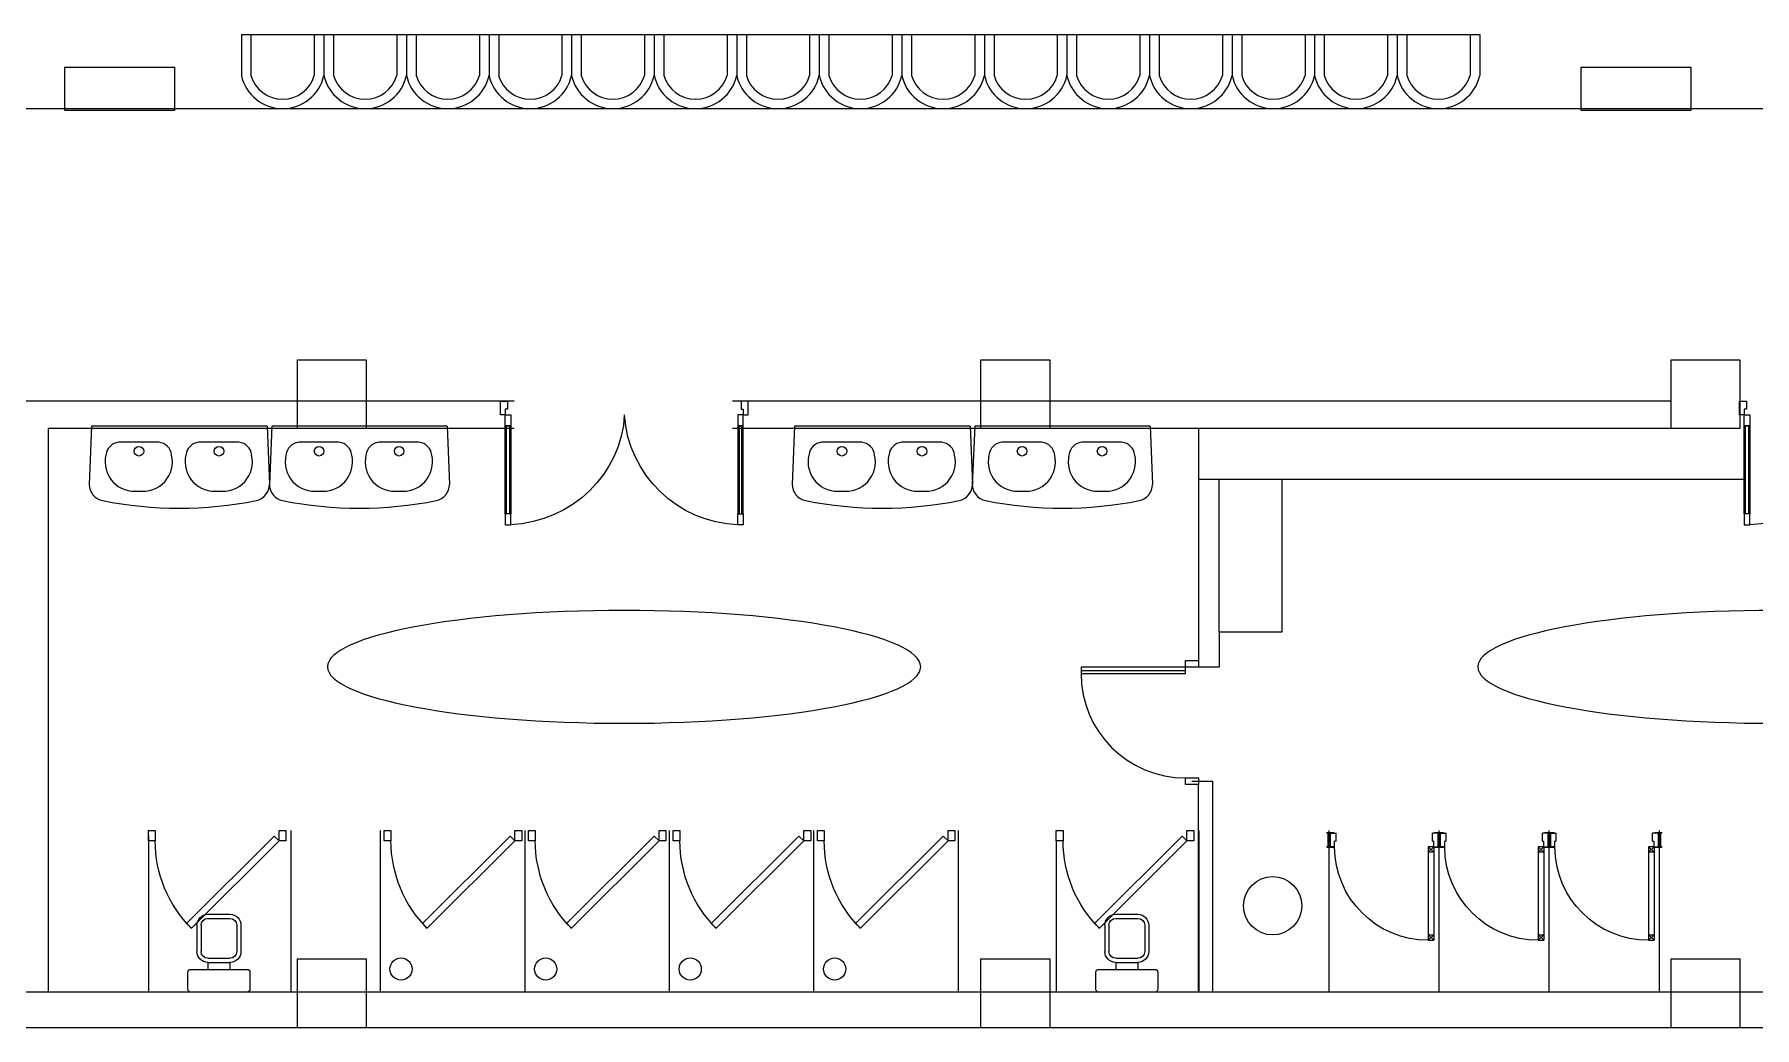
# Model space of a CAD drawing. Header units: millimetres. Extents: x -17017 to 2697, y 1903 to 18260.
# Drawn here: x -16953.981 to -16951.481, y 18226.146 to 18227.591 of the extents above; entities that cross this region are included whole.
import ezdxf

# ---------------------------------------------------------------- set-up
doc = ezdxf.new("R2010")
doc.units = ezdxf.units.MM
for name, color, linetype in [('1', 7, 'Continuous'), ('A-Door', 150, 'Continuous'), ('A-Glaz', 92, 'Continuous'), ('door', 152, 'Continuous'), ('NET 01', 8, 'Continuous'), ('NT', 1, 'Continuous'), ('THIET-BI', 21, 'Continuous')]:
    doc.layers.add(name, color=color, linetype=linetype)
doc.layers.add('wall', color=7, linetype='Continuous', lineweight=60)

# ---------------------------------------------------------------- blocks, each defined once
blk = doc.blocks.new('A$C40693C57')
at = {"layer": 'door'}
for p, q in [((0.018, 0.78), (0.068, 0.78)), ((0.068, 0.72), (0.068, 0.78)), ((0.818, 0.78), (0.768, 0.78)), ((0.768, 0.72), (0.768, 0.78)), ((0.058, 0.68), (0.018, 0.68)), ((0.058, 0.68), (0.058, 0.72)), ((0.068, 0.72), (0.058, 0.72)), ((0.058, 0.68), (0.058, 0)), ((0.058, 0.64), (0.098, 0.68)), ((0.098, 0.64), (0.058, 0.68)), ((0.058, 0.68), (0.098, 0.68)), ((0.058, 0.64), (0.098, 0.64)), ((0.098, 0.68), (0.098, 0)), ((0.768, 0.72), (0.778, 0.72)), ((0.778, 0.68), (0.778, 0.72)), ((0.778, 0.68), (0.818, 0.68)), ((0.098, 0), (0.058, 0.04)), ((0.058, 0), (0.098, 0.04)), ((0.098, 0.04), (0.058, 0.04)), ((0.098, 0), (0.058, 0))]:
    blk.add_line(p, q, dxfattribs=at)
for centre, radius, start, end in [((0.009, 0.775), 0.0103, 105.3274, 152.5012), ((0.004, 0.711), 0.074, 80.2044, 88.1983), ((0.027, 0.132), 0.652, 89.0679, 90.9321), ((0.05, 0.711), 0.074, 91.8017, 99.7956), ((0.045, 0.775), 0.0103, 27.4988, 74.6726), ((0.791, 0.775), 0.0103, 105.3274, 152.5012), ((0.785, 0.711), 0.074, 80.2044, 88.1983), ((0.809, 0.132), 0.652, 89.0679, 90.9321), ((0.832, 0.711), 0.074, 91.8017, 99.7956), ((0.827, 0.775), 0.0103, 27.4988, 74.6726), ((0.009, 0.685), 0.0103, 207.4988, 254.6726), ((0.004, 0.749), 0.074, 271.8017, 279.7956), ((0.027, 1.328), 0.652, 269.0679, 270.9321), ((0.05, 0.749), 0.074, 260.2044, 268.1983), ((0.045, 0.685), 0.0103, 285.3274, 332.5012), ((0.098, 0.68), 0.68, 270, 0), ((0.791, 0.685), 0.0103, 207.4988, 254.6726), ((0.785, 0.749), 0.074, 271.8017, 279.7956), ((0.809, 1.328), 0.652, 269.0679, 270.9321), ((0.832, 0.749), 0.074, 260.2044, 268.1983), ((0.827, 0.685), 0.0103, 285.3274, 332.5012)]:
    blk.add_arc(centre, radius, start, end, dxfattribs=at)
at = {"layer": 'wall'}
for p, q in [((0.018, 0.68), (0.018, 0.78)), ((0.818, 0.68), (0.818, 0.78))]:
    blk.add_line(p, q, dxfattribs=at)
blk = doc.blocks.new('A$C592222DF')
at = {"layer": 'A-Door'}
for points in [[(-0.035, -0.035), (-0.672, 0.601), (-0.636, 0.636), (0, 0)], [(-0.95, 0), (-0.95, -0.075), (-0.9, -0.075), (-0.9, 0)], [(0, 0), (0, -0.075), (0.05, -0.075), (0.05, 0)]]:
    blk.add_lwpolyline(points, close=True, dxfattribs=at)
at = {"layer": 'NET 01'}
blk.add_arc((0, 0), 0.9, 135, 180, dxfattribs=at)
blk = doc.blocks.new('toilet-5')
at = {"color": 0, "linetype": 'ByBlock'}
for p, q in [((-0.225, -0.04), (-0.225, -0.165)), ((0.205, -0.02), (-0.205, -0.02)), ((0.225, -0.165), (0.225, -0.04)), ((-0.205, -0.185), (0.205, -0.185)), ((-0.08, -0.235), (-0.08, -0.185)), ((-0.08, -0.235), (0.08, -0.235)), ((0.08, -0.235), (0.08, -0.185)), ((-0.16, -0.505), (-0.16, -0.315)), ((-0.13, -0.505), (-0.13, -0.315)), ((-0.08, -0.265), (0.08, -0.265)), ((0.13, -0.505), (0.13, -0.315)), ((0.16, -0.505), (0.16, -0.315)), ((-0.08, -0.555), (0.08, -0.555)), ((-0.08, -0.585), (0.08, -0.585))]:
    blk.add_line(p, q, dxfattribs=at)
for centre, radius, start, end in [((-0.205, -0.04), 0.02, 90, 180), ((0.205, -0.04), 0.02, 0, 90), ((-0.205, -0.165), 0.02, 180, 270), ((-0.08, -0.315), 0.08, 90, 180), ((0.08, -0.315), 0.08, 0, 90), ((0.205, -0.165), 0.02, 270, 0), ((-0.08, -0.315), 0.05, 90, 180), ((0.08, -0.315), 0.05, 0, 90), ((-0.08, -0.505), 0.08, 180, 270), ((-0.08, -0.505), 0.05, 180, 270), ((0.08, -0.505), 0.08, 270, 0), ((0.08, -0.505), 0.05, 270, 0)]:
    blk.add_arc(centre, radius, start, end, dxfattribs=at)
blk = doc.blocks.new('A$C58286AE3')
at = {"color": 1}
for p, q in [((75, 820), (35, 820)), ((35, 820), (35, 180)), ((75, 180), (75, 820)), ((35, 180), (75, 180))]:
    blk.add_line(p, q, dxfattribs=at)
for p, q in [((65, 820), (45, 820)), ((75, 180), (35, 180)), ((45, 180), (65, 180))]:
    blk.add_line(p, q)
blk.add_lwpolyline([(1725, 180), (1725, 820), (1765, 820), (1765, 180)], close=True, dxfattribs=at)
blk.add_arc((1757, 42), 858, 92.1038, 176.1334, dxfattribs=at)
blk.add_ellipse((70, 105), major_axis=(-772, 326), ratio=0.94084, start_param=-2.726592, end_param=-1.199193, dxfattribs=at)
at = {"layer": 'A-Door'}
for p, q in [((35, 820), (35, 900)), ((35, 900), (75, 900)), ((75, 900), (75, 820)), ((75, 820), (35, 820)), ((35, 180), (35, 100)), ((75, 100), (75, 180)), ((35, 100), (0, 100)), ((0, 100), (0, 0)), ((35, 60), (35, 100)), ((35, 100), (75, 100)), ((50, 60), (35, 60)), ((50, 50), (50, 60)), ((50, 0), (50, 50)), ((0, 0), (50, 0))]:
    blk.add_line(p, q, dxfattribs=at)
for points in [[(1725, 900), (1725, 820), (1765, 820), (1765, 900)], [(1725, 100), (1725, 180), (1765, 180), (1765, 100)], [(1765, 100), (1800, 100), (1800, 0), (1750, 0), (1750, 50), (1750, 60), (1765, 60)]]:
    blk.add_lwpolyline(points, close=True, dxfattribs=at)
at = {"layer": 'A-Glaz'}
for p, q in [((45, 820), (45, 180)), ((65, 180), (65, 820))]:
    blk.add_line(p, q, dxfattribs=at)
blk.add_lwpolyline([(1735, 180), (1735, 820), (1755, 820), (1755, 180)], close=True, dxfattribs=at)
blk = doc.blocks.new('A$C087A3AA9')
at = {"layer": 'A-Door'}
for points in [[(853, 95), (853, 853), (805, 853), (805, 95)], [(47, 95), (47, 0), (0, 0), (0, 95)], [(900, 95), (900, 0), (853, 0), (853, 95)]]:
    blk.add_lwpolyline(points, close=True, dxfattribs=at)
at = {"layer": 'A-Glaz'}
blk.add_line((829, 853), (829, 95), dxfattribs=at)
at = {"layer": 'NT'}
blk.add_arc((805, 95), 758, 90, 180, dxfattribs=at)

msp = doc.modelspace()

# ---------------------------------------------------------------- linework, layer by layer
for p, q in [((-16953.284, 18227.0576), (-16953.9611, 18227.0576)), ((-16951.6022, 18227.0576), (-16952.9663, 18227.0576)), ((-16953.284, 18227.0176), (-16953.9611, 18227.0176)), ((-16953.9611, 18227.0176), (-16953.9611, 18226.1981)), ((-16951.6022, 18227.0176), (-16952.9663, 18227.0176)), ((-16952.2892, 18227.0176), (-16952.2892, 18226.6801)), ((-16952.2892, 18226.1981), (-16952.2892, 18226.5001)), ((-16953.6077, 18226.1981), (-16953.6077, 18226.433)), ((-16953.478, 18226.1981), (-16953.478, 18226.433)), ((-16953.268, 18226.1981), (-16953.268, 18226.433)), ((-16953.058, 18226.1981), (-16953.058, 18226.433)), ((-16952.848, 18226.1981), (-16952.848, 18226.433)), ((-16952.638, 18226.1981), (-16952.638, 18226.433)), ((-16952.2881, 18226.1981), (-16952.2881, 18226.433)), ((-16952.0992, 18226.1981), (-16952.0992, 18226.433)), ((-16951.9392, 18226.1981), (-16951.9392, 18226.433)), ((-16951.7792, 18226.1981), (-16951.7792, 18226.433)), ((-16951.6192, 18226.1981), (-16951.6192, 18226.433))]:
    msp.add_line(p, q)
for points in [[(-16951.4958, 18226.9433), (-16952.2892, 18226.9433)], [(-16952.1679, 18226.9433), (-16952.1679, 18226.7214), (-16952.2592, 18226.7214), (-16952.2592, 18226.9433)]]:
    msp.add_lwpolyline(points)
for centre, radius in [((-16952.1813, 18226.3235), 0.0424), ((-16953.4482, 18226.2315), 0.0161), ((-16953.2379, 18226.2315), 0.0161), ((-16953.0279, 18226.2315), 0.0161), ((-16952.8179, 18226.2315), 0.0161)]:
    msp.add_circle(centre, radius)
at = {"extrusion": (0, 0, -1)}
for centre in [(-16953.124, 18226.671), (-16951.452, 18226.671)]:
    msp.add_ellipse(centre, major_axis=(0.4311, 0), ratio=0.190454, dxfattribs=at)
at = {"layer": '1'}
for p, q in [((-16953.6803, 18227.5908), (-16953.6803, 18227.5311)), ((-16953.6803, 18227.5908), (-16953.6803, 18227.5312)), ((-16953.6803, 18227.5908), (-16953.5603, 18227.5908)), ((-16953.6663, 18227.5908), (-16953.6663, 18227.5312)), ((-16953.5743, 18227.5908), (-16953.5743, 18227.5312)), ((-16953.5603, 18227.5908), (-16953.5603, 18227.5312)), ((-16953.5603, 18227.5908), (-16953.5603, 18227.5312)), ((-16953.5603, 18227.5908), (-16953.3203, 18227.5908)), ((-16953.5463, 18227.5908), (-16953.5463, 18227.5312)), ((-16953.4543, 18227.5908), (-16953.4543, 18227.5312)), ((-16953.4403, 18227.5908), (-16953.4403, 18227.5312)), ((-16953.4403, 18227.5908), (-16953.4403, 18227.5312)), ((-16953.4263, 18227.5908), (-16953.4263, 18227.5312)), ((-16953.3343, 18227.5908), (-16953.3343, 18227.5312)), ((-16953.3203, 18227.5908), (-16953.3203, 18227.5312)), ((-16953.3203, 18227.5908), (-16953.3203, 18227.5312)), ((-16953.3203, 18227.5908), (-16953.2003, 18227.5908)), ((-16953.3063, 18227.5908), (-16953.3063, 18227.5312)), ((-16953.2143, 18227.5908), (-16953.2143, 18227.5312)), ((-16953.2003, 18227.5908), (-16953.2003, 18227.5312)), ((-16953.2003, 18227.5908), (-16953.2003, 18227.5311)), ((-16953.2003, 18227.5908), (-16953.0803, 18227.5908)), ((-16953.1863, 18227.5908), (-16953.1863, 18227.5311)), ((-16953.0943, 18227.5908), (-16953.0943, 18227.5311)), ((-16953.0803, 18227.5908), (-16953.0803, 18227.5311)), ((-16953.0803, 18227.5908), (-16953.0803, 18227.5311)), ((-16953.0803, 18227.5908), (-16952.9603, 18227.5908)), ((-16953.0663, 18227.5908), (-16953.0663, 18227.5311)), ((-16952.9743, 18227.5908), (-16952.9743, 18227.5311)), ((-16952.9603, 18227.5908), (-16952.9603, 18227.5311)), ((-16952.9603, 18227.5908), (-16952.9603, 18227.5311)), ((-16952.9603, 18227.5908), (-16952.7203, 18227.5908)), ((-16952.9463, 18227.5908), (-16952.9463, 18227.5311)), ((-16952.8543, 18227.5908), (-16952.8543, 18227.5311)), ((-16952.8403, 18227.5908), (-16952.8403, 18227.5311)), ((-16952.8403, 18227.5908), (-16952.8403, 18227.5311)), ((-16952.8263, 18227.5908), (-16952.8263, 18227.5311)), ((-16952.7343, 18227.5908), (-16952.7343, 18227.5311)), ((-16952.7203, 18227.5908), (-16952.7203, 18227.5311)), ((-16952.7203, 18227.5908), (-16952.7203, 18227.5311)), ((-16952.7203, 18227.5908), (-16952.6003, 18227.5908)), ((-16952.7063, 18227.5908), (-16952.7063, 18227.5311)), ((-16952.6143, 18227.5908), (-16952.6143, 18227.5311)), ((-16952.6003, 18227.5908), (-16952.6003, 18227.5311)), ((-16952.6003, 18227.5908), (-16952.6003, 18227.5311)), ((-16952.6003, 18227.5908), (-16952.4803, 18227.5908)), ((-16952.5863, 18227.5908), (-16952.5863, 18227.5311)), ((-16952.4943, 18227.5908), (-16952.4943, 18227.5311)), ((-16952.4803, 18227.5908), (-16952.4803, 18227.5311)), ((-16952.4803, 18227.5908), (-16952.4803, 18227.5312)), ((-16952.4803, 18227.5908), (-16951.8803, 18227.5908)), ((-16952.4663, 18227.5908), (-16952.4663, 18227.5312)), ((-16952.3743, 18227.5908), (-16952.3743, 18227.5312)), ((-16952.3603, 18227.5908), (-16952.3603, 18227.5312)), ((-16952.3603, 18227.5908), (-16952.3603, 18227.5312)), ((-16952.3463, 18227.5908), (-16952.3463, 18227.5312)), ((-16952.2543, 18227.5908), (-16952.2543, 18227.5312)), ((-16952.2403, 18227.5908), (-16952.2403, 18227.5312)), ((-16952.2403, 18227.5908), (-16952.2403, 18227.5312)), ((-16952.2263, 18227.5908), (-16952.2263, 18227.5312)), ((-16952.1343, 18227.5908), (-16952.1343, 18227.5312)), ((-16952.1203, 18227.5908), (-16952.1203, 18227.5312)), ((-16952.1203, 18227.5908), (-16952.1203, 18227.5312)), ((-16952.1063, 18227.5908), (-16952.1063, 18227.5312)), ((-16952.0143, 18227.5908), (-16952.0143, 18227.5312)), ((-16952.0003, 18227.5908), (-16952.0003, 18227.5312)), ((-16952.0003, 18227.5908), (-16952.0003, 18227.5312)), ((-16951.9863, 18227.5908), (-16951.9863, 18227.5312)), ((-16951.8943, 18227.5908), (-16951.8943, 18227.5312)), ((-16951.8803, 18227.5908), (-16951.8803, 18227.5312)), ((-16955.3476, 18227.4828), (-16946.7206, 18227.4828)), ((-16953.9611, 18227.0576), (-16955.034, 18227.0576)), ((-16952.2592, 18226.7214), (-16952.2592, 18226.6706)), ((-16952.2592, 18226.6706), (-16952.2892, 18226.6706)), ((-16952.2987, 18226.5048), (-16952.2687, 18226.5048)), ((-16952.2687, 18226.5048), (-16952.2687, 18226.1981)), ((-16953.8155, 18226.4255), (-16953.8155, 18226.1981)), ((-16952.4959, 18226.418), (-16952.4959, 18226.1981)), ((-16945.5579, 18226.1981), (-16955.7476, 18226.1981)), ((-16955.7476, 18226.1463), (-16945.5179, 18226.1463))]:
    msp.add_line(p, q, dxfattribs=at)
for points in [[(-16953.7775, 18227.4799), (-16953.9369, 18227.4799), (-16953.9369, 18227.5429), (-16953.7775, 18227.5429)], [(-16951.5737, 18227.4799), (-16951.7331, 18227.4799), (-16951.7331, 18227.5429), (-16951.5737, 18227.5429)], [(-16953.5987, 18227.1176), (-16953.4987, 18227.1176), (-16953.4987, 18227.0176), (-16953.5987, 18227.0176)], [(-16952.6053, 18227.1176), (-16952.5053, 18227.1176), (-16952.5053, 18227.0176), (-16952.6053, 18227.0176)], [(-16951.6022, 18227.1176), (-16951.5022, 18227.1176), (-16951.5022, 18227.0176), (-16951.6022, 18227.0176)]]:
    msp.add_lwpolyline(points, close=True, dxfattribs=at)
for points in [[(-16953.5987, 18226.1463), (-16953.5987, 18226.2463), (-16953.4987, 18226.2463), (-16953.4987, 18226.1463)], [(-16952.6053, 18226.1463), (-16952.6053, 18226.2463), (-16952.5053, 18226.2463), (-16952.5053, 18226.1463)], [(-16951.6022, 18226.1463), (-16951.6022, 18226.2463), (-16951.5022, 18226.2463), (-16951.5022, 18226.1463)]]:
    msp.add_lwpolyline(points, dxfattribs=at)
for centre, radius, start, end in [((-16953.6203, 18227.5442), 0.0614, 192.3013, 347.6987), ((-16953.6203, 18227.5444), 0.0479, 196.121, 343.879), ((-16953.5003, 18227.5442), 0.0614, 192.3013, 347.6987), ((-16953.5003, 18227.5445), 0.0479, 196.121, 343.879), ((-16953.3803, 18227.5442), 0.0614, 192.3013, 347.6987), ((-16953.3803, 18227.5445), 0.0479, 196.121, 343.879), ((-16953.2603, 18227.5442), 0.0614, 192.3013, 347.6987), ((-16953.2603, 18227.5444), 0.0479, 196.121, 343.879), ((-16953.1403, 18227.5442), 0.0614, 192.3013, 347.6987), ((-16953.1403, 18227.5444), 0.0479, 196.121, 343.879), ((-16953.0203, 18227.5442), 0.0614, 192.3013, 347.6987), ((-16953.0203, 18227.5444), 0.0479, 196.121, 343.879), ((-16952.9003, 18227.5442), 0.0614, 192.3013, 347.6987), ((-16952.9003, 18227.5444), 0.0479, 196.121, 343.879), ((-16952.7803, 18227.5442), 0.0614, 192.3013, 347.6987), ((-16952.7803, 18227.5444), 0.0479, 196.121, 343.879), ((-16952.6603, 18227.5442), 0.0614, 192.3013, 347.6987), ((-16952.6603, 18227.5444), 0.0479, 196.121, 343.879), ((-16952.5403, 18227.5442), 0.0614, 192.3013, 347.6987), ((-16952.5403, 18227.5444), 0.0479, 196.121, 343.879), ((-16952.4203, 18227.5442), 0.0614, 192.3013, 347.6987), ((-16952.4203, 18227.5444), 0.0479, 196.121, 343.879), ((-16952.3003, 18227.5442), 0.0614, 192.3013, 347.6987), ((-16952.3003, 18227.5444), 0.0479, 196.121, 343.879), ((-16952.1803, 18227.5442), 0.0614, 192.3013, 347.6987), ((-16952.1803, 18227.5444), 0.0479, 196.121, 343.879), ((-16952.0603, 18227.5442), 0.0614, 192.3013, 347.6987), ((-16952.0603, 18227.5444), 0.0479, 196.121, 343.879), ((-16951.9403, 18227.5442), 0.0614, 192.3013, 347.6987), ((-16951.9403, 18227.5444), 0.0479, 196.121, 343.879)]:
    msp.add_arc(centre, radius, start, end, dxfattribs=at)
at = {"layer": 'THIET-BI'}
for p, q in [((-16953.8979, 18227.0211), (-16953.9014, 18226.9363)), ((-16953.643, 18227.0211), (-16953.8979, 18227.0211)), ((-16953.643, 18227.0211), (-16953.6396, 18226.9363)), ((-16953.6362, 18227.0211), (-16953.6396, 18226.9363)), ((-16953.3813, 18227.0211), (-16953.6362, 18227.0211)), ((-16953.3813, 18227.0211), (-16953.3778, 18226.9363)), ((-16952.8761, 18227.0211), (-16952.8796, 18226.9363)), ((-16952.6212, 18227.0211), (-16952.8761, 18227.0211)), ((-16952.6212, 18227.0211), (-16952.6178, 18226.9363)), ((-16952.6144, 18227.0211), (-16952.6179, 18226.9363)), ((-16952.3595, 18227.0211), (-16952.6144, 18227.0211)), ((-16952.3595, 18227.0211), (-16952.356, 18226.9363)), ((-16953.8002, 18226.9978), (-16953.8586, 18226.9978)), ((-16953.6839, 18226.9978), (-16953.7423, 18226.9978)), ((-16953.5384, 18226.9978), (-16953.5969, 18226.9978)), ((-16953.4221, 18226.9978), (-16953.4806, 18226.9978)), ((-16952.7784, 18226.9978), (-16952.8369, 18226.9978)), ((-16952.6621, 18226.9978), (-16952.7205, 18226.9978)), ((-16952.5167, 18226.9978), (-16952.5751, 18226.9978)), ((-16952.4003, 18226.9978), (-16952.4588, 18226.9978))]:
    msp.add_line(p, q, dxfattribs=at)
for centre in [(-16953.8291, 18226.9845), (-16953.7128, 18226.9845), (-16953.5674, 18226.9845), (-16953.451, 18226.9845), (-16952.8073, 18226.9845), (-16952.691, 18226.9845), (-16952.5456, 18226.9845), (-16952.4293, 18226.9845)]:
    msp.add_circle(centre, 0.00687, dxfattribs=at)
for centre, radius, start, end in [((-16953.8561, 18226.9767), 0.0212, 96.7503, 173.5029), ((-16953.8027, 18226.9767), 0.0212, 6.4971, 83.2497), ((-16953.7398, 18226.9767), 0.0212, 96.7503, 173.5029), ((-16953.6863, 18226.9767), 0.0212, 6.4971, 83.2497), ((-16953.5944, 18226.9767), 0.0212, 96.7503, 173.5029), ((-16953.5409, 18226.9767), 0.0212, 6.4971, 83.2497), ((-16953.4781, 18226.9767), 0.0212, 96.7503, 173.5029), ((-16953.4246, 18226.9767), 0.0212, 6.4971, 83.2497), ((-16952.8344, 18226.9767), 0.0212, 96.7503, 173.5029), ((-16952.7809, 18226.9767), 0.0212, 6.4971, 83.2497), ((-16952.718, 18226.9767), 0.0212, 96.7503, 173.5029), ((-16952.6646, 18226.9767), 0.0212, 6.4971, 83.2497), ((-16952.5726, 18226.9767), 0.0212, 96.7503, 173.5029), ((-16952.5192, 18226.9767), 0.0212, 6.4971, 83.2497), ((-16952.4563, 18226.9767), 0.0212, 96.7503, 173.5029), ((-16952.4028, 18226.9767), 0.0212, 6.4971, 83.2497), ((-16953.8353, 18226.9693), 0.043, 166.8287, 277.9114), ((-16953.8235, 18226.9693), 0.043, 262.0886, 13.1713), ((-16953.719, 18226.9693), 0.043, 166.8287, 277.9114), ((-16953.7072, 18226.9693), 0.043, 262.0886, 13.1713), ((-16953.5736, 18226.9693), 0.043, 166.8287, 277.9114), ((-16953.5617, 18226.9693), 0.043, 262.0886, 13.1713), ((-16953.4573, 18226.9693), 0.043, 166.8287, 277.9114), ((-16953.4454, 18226.9693), 0.043, 262.0886, 13.1713), ((-16952.8136, 18226.9693), 0.043, 166.8287, 277.9114), ((-16952.8017, 18226.9693), 0.043, 262.0886, 13.1713), ((-16952.6972, 18226.9693), 0.043, 166.8287, 277.9114), ((-16952.6854, 18226.9693), 0.043, 262.0886, 13.1713), ((-16952.5518, 18226.9693), 0.043, 166.8287, 277.9114), ((-16952.54, 18226.9693), 0.043, 262.0886, 13.1713), ((-16952.4355, 18226.9693), 0.043, 166.8287, 277.9114), ((-16952.4236, 18226.9693), 0.043, 262.0886, 13.1713), ((-16953.8774, 18226.9363), 0.024, 180, 258.6805), ((-16953.6636, 18226.9363), 0.024, 281.3195, 0), ((-16953.6156, 18226.9363), 0.024, 180, 258.6805), ((-16953.4018, 18226.9363), 0.024, 281.3195, 0), ((-16952.8556, 18226.9363), 0.024, 180, 258.6805), ((-16952.6418, 18226.9363), 0.024, 281.3195, 0), ((-16952.5939, 18226.9363), 0.024, 180, 258.6805), ((-16952.38, 18226.9363), 0.024, 281.3195, 0), ((-16953.7705, 18227.4704), 0.5687, 258.6805, 281.3195), ((-16953.5087, 18227.4704), 0.5687, 258.6805, 281.3195), ((-16952.7487, 18227.4704), 0.5687, 258.6805, 281.3195), ((-16952.4869, 18227.4704), 0.5687, 258.6805, 281.3195)]:
    msp.add_arc(centre, radius, start, end, dxfattribs=at)

# ---------------------------------------------------------------- block references
at = {"xscale": -0.2, "yscale": 0.2, "zscale": 0.2, "rotation": 180}
for name, p in [('A$C592222DF', (-16953.6255, 18226.418)), ('A$C592222DF', (-16953.2828, 18226.418)), ('A$C592222DF', (-16953.0731, 18226.418)), ('A$C592222DF', (-16952.8628, 18226.418)), ('A$C592222DF', (-16952.6531, 18226.418)), ('A$C592222DF', (-16952.3059, 18226.418)), ('toilet-5', (-16953.7129, 18226.1941)), ('toilet-5', (-16952.3933, 18226.1941))]:
    msp.add_blockref(name, p, dxfattribs=at)
at = {"xscale": -0.2, "yscale": 0.2, "zscale": 0.2}
for p in [(-16951.9356, 18226.2733), (-16951.7756, 18226.2733), (-16951.6154, 18226.2733)]:
    msp.add_blockref('A$C40693C57', p, dxfattribs=at)
at = {"layer": 'A-Door', "yscale": 0.0002, "zscale": 0.0002}
for name, p, xscale, rotation in [('A$C58286AE3', (-16953.3037, 18227.0576), -0.0002, 180), ('A$C58286AE3', (-16951.5028, 18227.0576), -0.0002, 180), ('A$C087A3AA9', (-16952.2892, 18226.5001), 0.0002, 90)]:
    msp.add_blockref(name, p, dxfattribs=dict(at, xscale=xscale, rotation=rotation))

doc.saveas('drawing.dxf')
